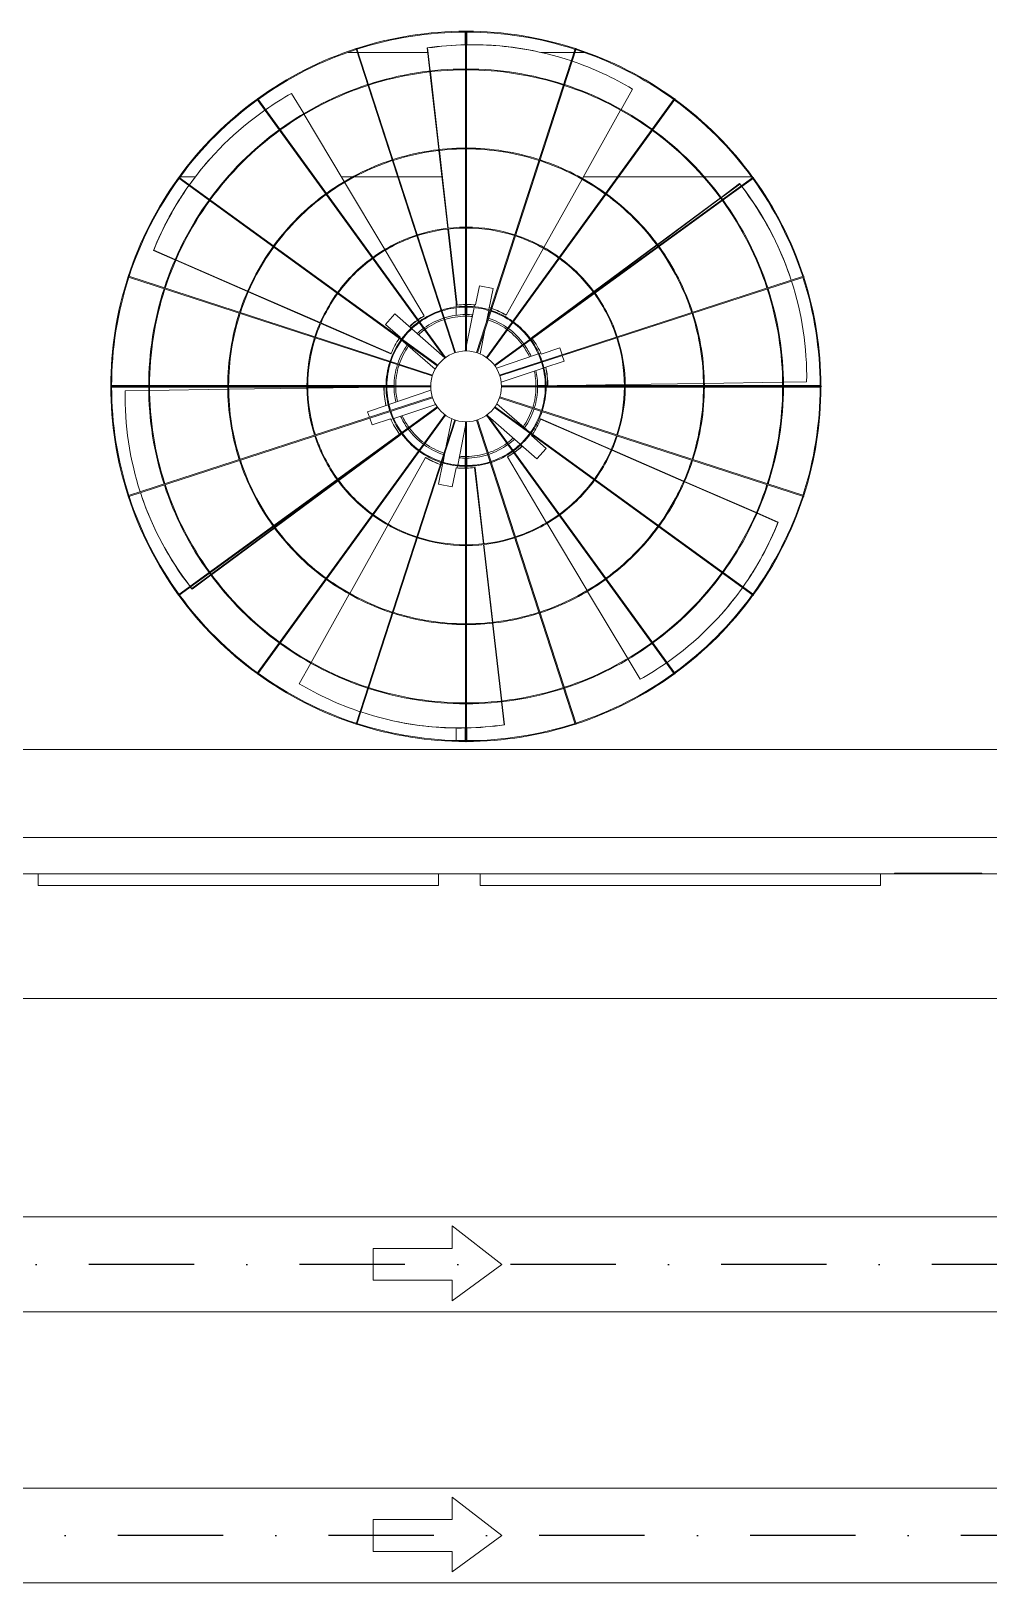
# Model space of a CAD drawing. Header units: millimetres. Extents: x -312439 to 477422, y -331570 to 212570.
# Drawn here: x 348215 to 349370, y 201044 to 202915 of the extents above; entities that cross this region are included whole.
import ezdxf

# ---------------------------------------------------------------- set-up
doc = ezdxf.new("R2010")
doc.units = ezdxf.units.MM
doc.linetypes.add('DASHDOT', pattern=[25.4, 12.7, -6.35, 0, -6.35])
doc.layers.add("MS-110TR'S", color=3, linetype='Continuous', lineweight=5)

msp = doc.modelspace()

# ---------------------------------------------------------------- linework, layer by layer
at = {"color": 7, "linetype": 'Continuous', "lineweight": 0}
msp.add_line((351226.744, 201748.812, 0), (346755.533, 201748.812, 0), dxfattribs=at)
at = {"color": 5, "linetype": 'Continuous', "lineweight": 0}
for p, q in [((351301.752, 201485.312, 0), (346841.366, 201485.312, 0)), ((351301.752, 201371.012, 0), (346841.366, 201371.012, 0)), ((346698.383, 201158.312, 0), (350733.748, 201158.312, 0)), ((350733.748, 201044.012, 0), (346698.383, 201044.012, 0))]:
    msp.add_line(p, q, dxfattribs=at)
at = {"color": 1, "linetype": 'Continuous', "lineweight": 0}
for p, q in [((348722.931, 201474.462, 0), (348722.931, 201447.339, 0)), ((348783.008, 201428.162, 0), (348722.931, 201474.462, 0)), ((348627.611, 201447.339, 0), (348627.611, 201408.985, 0)), ((348722.931, 201447.339, 0), (348627.611, 201447.339, 0)), ((348722.931, 201384.308, 0), (348783.008, 201428.162, 0)), ((348627.611, 201408.985, 0), (348722.931, 201408.985, 0)), ((348722.931, 201408.985, 0), (348722.931, 201384.308, 0))]:
    msp.add_line(p, q, dxfattribs=at)
at = {"color": 6, "linetype": 'DASHDOT', "ltscale": 10}
for p, q in [((350952.954, 201428.162, 0), (342748.87, 201428.162, 0)), ((350733.748, 201101.162, 0), (346698.383, 201101.162, 0))]:
    msp.add_line(p, q, dxfattribs=at)
at = {"color": 4, "linetype": 'Continuous', "lineweight": 0}
for p, q in [((348722.931, 201147.462, 0), (348722.931, 201120.339, 0)), ((348783.008, 201101.162, 0), (348722.931, 201147.462, 0)), ((348627.611, 201120.339, 0), (348627.611, 201081.985, 0)), ((348722.931, 201120.339, 0), (348627.611, 201120.339, 0)), ((348722.931, 201057.308, 0), (348783.008, 201101.162, 0)), ((348627.611, 201081.985, 0), (348722.931, 201081.985, 0)), ((348722.931, 201081.985, 0), (348722.931, 201057.308, 0))]:
    msp.add_line(p, q, dxfattribs=at)
at = {"layer": "MS-110TR'S", "color": 3, "linetype": 'Continuous', "lineweight": 0}
for p, q in [((348738.488, 202913.889, 0), (348738.488, 202898.612, 0)), ((348739.238, 202914.64, 0), (348739.238, 202529.388, 0)), ((348740.238, 202529.388, 0), (348740.238, 202914.64, 0)), ((348740.488, 202898.65, 0), (348740.488, 202913.889, 0)), ((348608.365, 202889.437, 0), (348597.036, 202889.437, 0)), ((348607.031, 202893.542, 0), (348726.081, 202527.146, 0)), ((348607.982, 202893.851, 0), (348727.032, 202527.455, 0)), ((348693.425, 202889.437, 0), (348609.417, 202889.437, 0)), ((348692.808, 202894.827, 0), (348693.402, 202894.708, 0)), ((348696, 202866.923, 0), (348692.808, 202894.827, 0)), ((348693.402, 202894.708, 0), (348696.573, 202866.988, 0)), ((348752.443, 202527.455, 0), (348871.493, 202893.851, 0)), ((348872.444, 202893.542, 0), (348753.395, 202527.146, 0)), ((348821.139, 202891.277, 0), (348820.545, 202891.396, 0)), ((348870.059, 202889.437, 0), (348829.794, 202889.437, 0)), ((348881.939, 202889.437, 0), (348871.11, 202889.437, 0)), ((348706.841, 202772.144, 0), (348696.114, 202865.929, 0)), ((348696.687, 202865.995, 0), (348707.414, 202772.21, 0)), ((348487.815, 202832.623, 0), (348714.261, 202520.947, 0)), ((348488.624, 202833.211, 0), (348715.07, 202521.535, 0)), ((348543.971, 202815.569, 0), (348529.435, 202839.933, 0)), ((348764.406, 202521.535, 0), (348990.851, 202833.211, 0)), ((348765.215, 202520.947, 0), (348991.66, 202832.623, 0)), ((348926.632, 202820.691, 0), (348940.343, 202845.244, 0)), ((348592.848, 202733.644, 0), (348544.483, 202814.71, 0)), ((348880.122, 202737.4, 0), (348926.144, 202819.818, 0)), ((348429.967, 202759.717, 0), (348429.567, 202759.262, 0)), ((348717.682, 202677.365, 0), (348706.955, 202771.151, 0)), ((348707.528, 202771.216, 0), (348718.255, 202677.431, 0)), ((348704.934, 202511.4, 0), (348393.259, 202737.845, 0)), ((348393.847, 202738.654, 0), (348705.522, 202512.209, 0)), ((348413.302, 202739.437, 0), (348395.098, 202739.437, 0)), ((348603.054, 202739.437, 0), (348589.392, 202739.437, 0)), ((348657.103, 202739.437, 0), (348605.169, 202739.437, 0)), ((348710.582, 202739.437, 0), (348658.154, 202739.437, 0)), ((349085.628, 202738.654, 0), (348773.953, 202512.209, 0)), ((348922.721, 202739.437, 0), (348881.26, 202739.437, 0)), ((349025.804, 202739.437, 0), (348923.957, 202739.437, 0)), ((349083.877, 202739.437, 0), (349027.137, 202739.437, 0)), ((349086.216, 202737.845, 0), (349059.991, 202718.792, 0)), ((348641.725, 202651.72, 0), (348593.36, 202732.786, 0)), ((348774.541, 202511.4, 0), (349059.991, 202718.792, 0)), ((348833.612, 202654.109, 0), (348879.635, 202736.527, 0)), ((349047.183, 202714.625, 0), (349069.568, 202731.205, 0)), ((349069.763, 202730.631, 0), (349047.526, 202714.162, 0)), ((349069.568, 202731.205, 0), (349069.763, 202730.631, 0)), ((348970.523, 202657.847, 0), (349046.379, 202714.03, 0)), ((349046.723, 202713.567, 0), (348970.866, 202657.384, 0)), ((348728.286, 202584.66, 0), (348717.796, 202676.372, 0)), ((348718.369, 202676.437, 0), (348728.88, 202584.541, 0)), ((348362.727, 202650.354, 0), (348363.127, 202650.809, 0)), ((348388.673, 202639.086, 0), (348362.727, 202650.354, 0)), ((348363.127, 202650.809, 0), (348388.903, 202639.615, 0)), ((348689.387, 202571.833, 0), (348642.238, 202650.861, 0)), ((348788.137, 202572.671, 0), (348833.125, 202653.236, 0)), ((348893.863, 202601.069, 0), (348969.719, 202657.252, 0)), ((348970.062, 202656.788, 0), (348894.206, 202600.606, 0)), ((348476.174, 202601.085, 0), (348389.59, 202638.688, 0)), ((348389.82, 202639.217, 0), (348476.404, 202601.614, 0)), ((348699.015, 202499.438, 0), (348332.619, 202618.487, 0)), ((348332.928, 202619.438, 0), (348699.324, 202500.389, 0)), ((348755.83, 202607.936, 0), (348751.232, 202584.981, 0)), ((348755.83, 202607.936, 0), (348772.309, 202604.635, 0)), ((348780.151, 202500.389, 0), (349146.548, 202619.438, 0)), ((349146.857, 202618.487, 0), (348780.46, 202499.438, 0)), ((349130.66, 202618.292, 0), (349130.466, 202618.866, 0)), ((348563.676, 202563.085, 0), (348477.092, 202600.687, 0)), ((348477.322, 202601.216, 0), (348563.906, 202563.614, 0)), ((348727.959, 202587.518, 0), (348727.959, 202582.519, 0)), ((348772.309, 202604.635, 0), (348767.223, 202579.244, 0)), ((348818.695, 202545.397, 0), (348893.059, 202600.474, 0)), ((348893.402, 202600.01, 0), (348821.324, 202546.626, 0)), ((348642.693, 202561.487, 0), (348653.791, 202574.108, 0)), ((348653.791, 202574.108, 0), (348673.421, 202556.846, 0)), ((348688.987, 202571.378, 0), (348689.387, 202571.833, 0)), ((348727.959, 202572.539, 0), (348727.959, 202581.511, 0)), ((348728.286, 202584.66, 0), (348728.88, 202584.541, 0)), ((348738.488, 202585.409, 0), (348738.488, 202583.232, 0)), ((348738.488, 202582.232, 0), (348738.488, 202573.304, 0)), ((348738.488, 202573.304, 0), (348739.238, 202573.304, 0)), ((348749.318, 202581.759, 0), (348740.238, 202536.429, 0)), ((348740.238, 202573.304, 0), (348740.488, 202573.304, 0)), ((348740.488, 202583.238, 0), (348740.488, 202585.461, 0)), ((348740.488, 202573.304, 0), (348740.488, 202582.237, 0)), ((348749.987, 202585.102, 0), (348749.515, 202582.744, 0)), ((348767.026, 202578.259, 0), (348763.932, 202562.811, 0)), ((348787.543, 202572.79, 0), (348788.137, 202572.671, 0)), ((348649.079, 202525.995, 0), (348564.593, 202562.686, 0)), ((348564.823, 202563.215, 0), (348649.479, 202526.45, 0)), ((348642.693, 202561.487, 0), (348660.274, 202546.027, 0)), ((348674.175, 202556.183, 0), (348714.252, 202520.941, 0)), ((348762.241, 202554.374, 0), (348756.546, 202525.94, 0)), ((348663.693, 202541.363, 0), (348702.386, 202507.339, 0)), ((348739.238, 202531.437, 0), (348738.826, 202529.381, 0)), ((348818.695, 202545.397, 0), (348818.88, 202544.85, 0)), ((348852.625, 202533.181, 0), (348830.445, 202525.686, 0)), ((348852.625, 202533.181, 0), (348855.44, 202524.852, 0)), ((348649.079, 202525.995, 0), (348649.479, 202526.45, 0)), ((348826.891, 202525.798, 0), (348776.304, 202508.701, 0)), ((348829.929, 202526.824, 0), (348827.843, 202526.119, 0)), ((348858.006, 202517.259, 0), (348833.636, 202509.023, 0)), ((348855.76, 202523.904, 0), (348858.006, 202517.259, 0)), ((348832.685, 202508.702, 0), (348782.116, 202491.612, 0)), ((348311.83, 202487.232, 0), (348697.082, 202487.232, 0)), ((348697.082, 202486.232, 0), (348311.83, 202486.232, 0)), ((348357.041, 202487.732, 0), (348312.331, 202487.732, 0)), ((348312.331, 202485.732, 0), (348357.041, 202485.732, 0)), ((348357.071, 202481.83, 0), (348328.58, 202481.421, 0)), ((348452.438, 202487.732, 0), (348358.041, 202487.732, 0)), ((348358.041, 202485.732, 0), (348452.438, 202485.732, 0)), ((348452.458, 202483.196, 0), (348358.071, 202481.844, 0)), ((348547.835, 202487.732, 0), (348453.438, 202487.732, 0)), ((348453.438, 202485.732, 0), (348547.835, 202485.732, 0)), ((348547.845, 202484.563, 0), (348453.458, 202483.211, 0)), ((348643.234, 202487.732, 0), (348548.835, 202487.732, 0)), ((348548.835, 202485.732, 0), (348629.43, 202485.732, 0)), ((348640.737, 202485.894, 0), (348548.845, 202484.577, 0)), ((348640.931, 202485.32, 0), (348640.737, 202485.894, 0)), ((348640.792, 202485.732, 0), (348643.234, 202485.732, 0)), ((348652.915, 202487.732, 0), (348644.234, 202487.732, 0)), ((348644.234, 202485.732, 0), (348652.915, 202485.732, 0)), ((348646.754, 202464.919, 0), (348697.34, 202482.015, 0)), ((348652.915, 202487.232, 0), (348652.915, 202487.732, 0)), ((348652.915, 202485.732, 0), (348652.915, 202486.232, 0)), ((349167.645, 202487.232, 0), (348782.394, 202487.232, 0)), ((349167.645, 202486.232, 0), (348782.394, 202486.232, 0)), ((348835.241, 202487.732, 0), (348826.06, 202487.732, 0)), ((348826.06, 202487.732, 0), (348826.06, 202487.232, 0)), ((348826.06, 202486.232, 0), (348826.06, 202485.732, 0)), ((348826.06, 202485.732, 0), (348835.241, 202485.732, 0)), ((348838.183, 202487.732, 0), (348836.241, 202487.732, 0)), ((348836.241, 202485.732, 0), (348930.64, 202485.732, 0)), ((348838.044, 202488.144, 0), (348838.238, 202487.57, 0)), ((348838.238, 202487.57, 0), (348930.63, 202488.894, 0)), ((348930.64, 202487.732, 0), (348849.546, 202487.732, 0)), ((348931.63, 202488.908, 0), (349026.018, 202490.26, 0)), ((349026.038, 202487.732, 0), (348931.64, 202487.732, 0)), ((348931.64, 202485.732, 0), (349026.038, 202485.732, 0)), ((349027.018, 202490.275, 0), (349121.405, 202491.627, 0)), ((349121.435, 202487.732, 0), (349027.038, 202487.732, 0)), ((349027.038, 202485.732, 0), (349121.435, 202485.732, 0)), ((349122.405, 202491.641, 0), (349150.395, 202492.042, 0)), ((349166.644, 202487.732, 0), (349122.435, 202487.732, 0)), ((349122.435, 202485.732, 0), (349166.644, 202485.732, 0)), ((348332.619, 202354.977, 0), (348699.015, 202474.026, 0)), ((348699.324, 202473.075, 0), (348332.928, 202354.026, 0)), ((348393.259, 202235.619, 0), (348704.934, 202462.064, 0)), ((348705.522, 202461.255, 0), (348393.847, 202234.81, 0)), ((348705.522, 202461.255, 0), (348420.072, 202253.863, 0)), ((348620.97, 202456.205, 0), (348645.802, 202464.597, 0)), ((348623.265, 202449.413, 0), (348620.97, 202456.205, 0)), ((348652.518, 202447.813, 0), (348703.087, 202464.903, 0)), ((349085.628, 202234.81, 0), (348773.953, 202461.255, 0)), ((348774.541, 202462.064, 0), (349086.216, 202235.619, 0)), ((348812.904, 202434.191, 0), (348776.925, 202465.83, 0)), ((349146.548, 202354.026, 0), (348780.151, 202473.075, 0)), ((349146.857, 202354.977, 0), (348780.46, 202474.026, 0)), ((348487.815, 202140.841, 0), (348714.261, 202452.517, 0)), ((348715.07, 202451.929, 0), (348488.624, 202140.253, 0)), ((348607.031, 202079.922, 0), (348726.081, 202446.318, 0)), ((348727.032, 202446.009, 0), (348607.982, 202079.613, 0)), ((348626.351, 202440.283, 0), (348623.585, 202448.466, 0)), ((348648.53, 202447.778, 0), (348626.351, 202440.283, 0)), ((348649.047, 202446.64, 0), (348651.567, 202447.492, 0)), ((348715.93, 202415.078, 0), (348722.469, 202447.724, 0)), ((348729.668, 202391.756, 0), (348739.238, 202439.531, 0)), ((348739.238, 202058.824, 0), (348739.238, 202444.076, 0)), ((348740.238, 202444.076, 0), (348740.238, 202058.824, 0)), ((348871.493, 202079.613, 0), (348752.443, 202446.009, 0)), ((348753.395, 202446.318, 0), (348872.444, 202079.922, 0)), ((348990.851, 202140.253, 0), (348764.406, 202451.929, 0)), ((348765.215, 202452.517, 0), (348991.66, 202140.841, 0)), ((348805.058, 202417.054, 0), (348766.072, 202451.336, 0)), ((348829.896, 202447.469, 0), (348829.496, 202447.014, 0)), ((348914.572, 202410.066, 0), (348829.496, 202447.014, 0)), ((348829.896, 202447.469, 0), (348914.803, 202410.595, 0)), ((348660.28, 202428.067, 0), (348586.239, 202373.229, 0)), ((348660.28, 202428.067, 0), (348660.194, 202428.322, 0)), ((348818.701, 202427.437, 0), (348836.282, 202411.977, 0)), ((348585.897, 202373.693, 0), (348631.894, 202407.761, 0)), ((348690.838, 202400.793, 0), (348645.97, 202320.442, 0)), ((348691.432, 202400.674, 0), (348690.838, 202400.793, 0)), ((348711.978, 202395.347, 0), (348714.24, 202406.64, 0)), ((348739.238, 202400.16, 0), (348738.488, 202400.16, 0)), ((348738.488, 202400.16, 0), (348738.488, 202391.232, 0)), ((348740.488, 202400.16, 0), (348740.238, 202400.16, 0)), ((348740.488, 202391.227, 0), (348740.488, 202400.16, 0)), ((348789.989, 202402.086, 0), (348789.588, 202401.631, 0)), ((348789.588, 202401.631, 0), (348836.868, 202322.384, 0)), ((348825.184, 202399.356, 0), (348805.813, 202416.39, 0)), ((348836.282, 202411.977, 0), (348825.184, 202399.356, 0)), ((349002.074, 202372.066, 0), (348915.489, 202409.668, 0)), ((348915.72, 202410.197, 0), (349002.304, 202372.594, 0)), ((348706.666, 202368.829, 0), (348711.78, 202394.362, 0)), ((348723.145, 202365.528, 0), (348727.743, 202388.483, 0)), ((348728.988, 202388.362, 0), (348729.471, 202390.771, 0)), ((348738.488, 202390.232, 0), (348738.488, 202388.003, 0)), ((348740.488, 202388.055, 0), (348740.488, 202390.226, 0)), ((348760.613, 202296.972, 0), (348750.095, 202388.923, 0)), ((348750.689, 202388.804, 0), (348750.095, 202388.923, 0)), ((348750.689, 202388.804, 0), (348761.186, 202297.036, 0)), ((348509.236, 202316.915, 0), (348585.093, 202373.098, 0)), ((348585.435, 202372.634, 0), (348509.579, 202316.451, 0)), ((348723.145, 202365.528, 0), (348706.666, 202368.829, 0)), ((349089.575, 202334.065, 0), (349002.991, 202371.667, 0)), ((349003.222, 202372.196, 0), (349089.806, 202334.594, 0)), ((348348.315, 202355.172, 0), (348348.509, 202354.598, 0)), ((349115.848, 202322.655, 0), (349090.493, 202333.667, 0)), ((349090.723, 202334.195, 0), (349116.248, 202323.11, 0)), ((348432.576, 202260.137, 0), (348508.433, 202316.32, 0)), ((348508.775, 202315.856, 0), (348432.919, 202259.673, 0)), ((348645.482, 202319.569, 0), (348599.46, 202237.151, 0)), ((348837.381, 202321.525, 0), (348885.746, 202240.459, 0)), ((349116.248, 202323.11, 0), (349115.848, 202322.655, 0)), ((348771.454, 202202.192, 0), (348760.726, 202295.978, 0)), ((348761.299, 202296.042, 0), (348772.027, 202202.257, 0)), ((348409.213, 202242.833, 0), (348431.772, 202259.542, 0)), ((348432.115, 202259.078, 0), (348409.407, 202242.259, 0)), ((348409.407, 202242.259, 0), (348409.213, 202242.833, 0)), ((348598.972, 202236.278, 0), (348552.95, 202153.86, 0)), ((348886.258, 202239.6, 0), (348934.623, 202158.535, 0)), ((349049.008, 202213.747, 0), (349049.408, 202214.202, 0)), ((348782.295, 202107.413, 0), (348771.567, 202201.199, 0)), ((348772.141, 202201.263, 0), (348782.868, 202107.478, 0)), ((348935.135, 202157.676, 0), (348949.541, 202133.531, 0)), ((348552.462, 202152.987, 0), (348538.633, 202128.22, 0)), ((348785.573, 202078.756, 0), (348782.409, 202106.42, 0)), ((348782.982, 202106.485, 0), (348786.167, 202078.637, 0)), ((348657.836, 202082.187, 0), (348658.43, 202082.068, 0)), ((348727.959, 202074.784, 0), (348727.959, 202059.73, 0)), ((348738.488, 202074.814, 0), (348738.488, 202059.575, 0)), ((348740.488, 202059.575, 0), (348740.488, 202074.852, 0)), ((348786.167, 202078.637, 0), (348785.573, 202078.756, 0)), ((346958.383, 202048.812, 0), (351658.752, 202048.812, 0)), ((351658.752, 201942.812, 0), (346959.383, 201942.812, 0)), ((342257.014, 201898.812, 0), (351659.752, 201898.812, 0)), ((348223.826, 201898.812, 0), (348223.826, 201884.812, 0)), ((348706.338, 201898.812, 0), (348706.338, 201884.812, 0)), ((348756.812, 201898.812, 0), (348756.812, 201884.812, 0)), ((349239.324, 201898.812, 0), (349239.324, 201884.812, 0)), ((349256.465, 201899.812, 0), (349361.67, 201899.812, 0)), ((349256.465, 201898.812, 0), (349256.465, 201899.812, 0)), ((349261.67, 201899.812, 0), (349261.67, 201898.812, 0)), ((349356.465, 201899.812, 0), (349356.465, 201898.812, 0)), ((349361.67, 201898.812, 0), (349361.67, 201899.812, 0)), ((348223.826, 201884.812, 0), (348706.338, 201884.812, 0)), ((348756.812, 201884.812, 0), (349239.324, 201884.812, 0))]:
    msp.add_line(p, q, dxfattribs=at)
msp.add_circle((348739.738, 202486.732, 0), 42.659, dxfattribs=at)
for centre, radius, start, end in [((348739.488, 202486.732, 0), 428.158, 90.024494, 107.917544), ((348739.488, 202486.732, 0), 427.158, 90.033533, 107.901042), ((348739.738, 202914.64, 0), 0.5, 0, 180), ((348739.488, 202486.732, 0), 428.158, 72.030975, 89.908558), ((348739.488, 202486.732, 0), 427.158, 72.035174, 89.899401), ((348739.488, 202486.732, 0), 428.158, 108.018773, 125.932197), ((348739.488, 202486.732, 0), 427.158, 108.035174, 125.905805), ((348607.507, 202893.697, 0), 0.5, 18, 198), ((348871.968, 202893.697, 0), 0.5, 342, 162), ((348739.488, 202486.732, 0), 427.158, 54.039937, 71.901042), ((348739.488, 202486.732, 0), 428.158, 54.03841, 71.905364), ((348739.738, 202486.732, 0), 382.698, 90.074858, 107.925142), ((348739.738, 202486.732, 0), 381.698, 90.075054, 107.924946), ((348739.738, 202486.732, 0), 382.698, 72.074858, 89.925142), ((348739.738, 202486.732, 0), 381.698, 72.075054, 89.924946), ((348739.738, 202486.732, 0), 382.698, 108.074858, 125.925142), ((348739.738, 202486.732, 0), 381.698, 108.075054, 125.924946), ((348739.738, 202486.732, 0), 381.698, 54.075054, 71.924946), ((348739.738, 202486.732, 0), 382.698, 54.074858, 71.925142), ((348739.488, 202486.732, 0), 428.158, 126.013622, 143.951759), ((348739.488, 202486.732, 0), 427.158, 126.039937, 143.913223), ((348488.22, 202832.917, 0), 0.5, 36, 216), ((348991.256, 202832.917, 0), 0.5, 324, 144), ((348739.488, 202486.732, 0), 427.158, 36.047356, 53.905805), ((348739.488, 202486.732, 0), 428.158, 36.046941, 53.907446), ((348739.738, 202486.732, 0), 382.698, 126.074858, 143.925142), ((348739.738, 202486.732, 0), 381.698, 126.075054, 143.924946), ((348739.738, 202486.732, 0), 381.698, 36.075054, 53.924946), ((348739.738, 202486.732, 0), 382.698, 36.074858, 53.925142), ((348739.738, 202486.732, 0), 287.302, 108.099714, 125.900286), ((348739.738, 202486.732, 0), 286.302, 108.100062, 125.899938), ((348739.738, 202486.732, 0), 287.302, 90.099714, 107.900286), ((348739.738, 202486.732, 0), 286.302, 90.100062, 107.899938), ((348739.738, 202486.732, 0), 287.302, 72.099714, 89.900286), ((348739.738, 202486.732, 0), 286.302, 72.100062, 89.899938), ((348739.738, 202486.732, 0), 286.302, 54.100062, 71.899938), ((348739.738, 202486.732, 0), 287.302, 54.099714, 71.900286), ((348739.488, 202486.732, 0), 428.158, 144.008871, 161.974926), ((348739.488, 202486.732, 0), 427.158, 144.047356, 161.922571), ((348393.553, 202738.25, 0), 0.5, 54, 234), ((348739.488, 202486.732, 0), 427.158, 18.056704, 35.913223), ((349085.922, 202738.25, 0), 0.5, 306, 126), ((348739.488, 202486.732, 0), 428.158, 18.056552, 35.913726), ((348739.738, 202486.732, 0), 287.302, 126.099714, 143.900286), ((348739.738, 202486.732, 0), 286.302, 126.100062, 143.899938), ((348739.738, 202486.732, 0), 286.302, 36.100062, 53.899938), ((348739.738, 202486.732, 0), 287.302, 36.099714, 53.900286), ((348739.738, 202486.732, 0), 382.698, 144.074858, 161.925142), ((348739.738, 202486.732, 0), 381.698, 144.075054, 161.924946), ((348739.738, 202486.732, 0), 381.698, 18.075054, 35.924946), ((348739.738, 202486.732, 0), 382.698, 18.074858, 35.925142), ((348739.738, 202486.732, 0), 191.905, 108.149282, 125.850718), ((348739.738, 202486.732, 0), 190.905, 108.150064, 125.849936), ((348739.738, 202486.732, 0), 191.905, 90.149282, 107.850718), ((348739.738, 202486.732, 0), 190.905, 90.150064, 107.849936), ((348739.738, 202486.732, 0), 191.905, 72.149282, 89.850718), ((348739.738, 202486.732, 0), 190.905, 72.150064, 89.849936), ((348739.738, 202486.732, 0), 190.905, 54.150064, 71.849936), ((348739.738, 202486.732, 0), 191.905, 54.149282, 71.850718), ((348739.738, 202486.732, 0), 287.302, 144.099714, 161.900286), ((348739.738, 202486.732, 0), 286.302, 144.100062, 161.899938), ((348739.738, 202486.732, 0), 286.302, 18.100062, 35.899938), ((348739.738, 202486.732, 0), 287.302, 18.099714, 35.900286), ((348739.738, 202486.732, 0), 191.905, 126.149282, 143.850718), ((348739.738, 202486.732, 0), 190.905, 126.150064, 143.849936), ((348739.738, 202486.732, 0), 190.905, 36.150064, 53.849936), ((348739.738, 202486.732, 0), 191.905, 36.149282, 53.850718), ((348739.488, 202486.732, 0), 428.158, 162.004374, 197.995626), ((348739.488, 202486.732, 0), 427.158, 162.056704, 179.932934), ((348332.773, 202618.963, 0), 0.5, 72, 252), ((348739.488, 202486.732, 0), 427.158, 0.067066, 17.922571), ((349146.702, 202618.963, 0), 0.5, 288, 108), ((348739.488, 202486.732, 0), 428.158, 0.06691, 17.922771), ((348739.738, 202486.732, 0), 382.698, 162.074858, 179.925142), ((348739.738, 202486.732, 0), 381.698, 162.075054, 179.924946), ((348739.738, 202486.732, 0), 191.905, 144.149282, 161.850718), ((348739.738, 202486.732, 0), 190.905, 144.150064, 161.849936), ((348739.738, 202486.732, 0), 190.905, 18.150064, 35.849936), ((348739.738, 202486.732, 0), 191.905, 18.149282, 35.850718), ((348739.738, 202486.732, 0), 381.698, 0.075054, 17.924946), ((348739.738, 202486.732, 0), 382.698, 0.074858, 17.925142), ((348739.738, 202486.732, 0), 287.302, 162.099714, 179.900286), ((348739.738, 202486.732, 0), 286.302, 162.100062, 179.899938), ((348739.738, 202486.732, 0), 96.508, 108.296845, 125.703155), ((348739.738, 202486.732, 0), 95.508, 108.299953, 125.700047), ((348739.488, 202486.732, 0), 86.578, 108.173543, 125.535257), ((348739.738, 202486.732, 0), 96.508, 90.296845, 107.703155), ((348739.738, 202486.732, 0), 95.508, 90.299953, 107.700047), ((348739.488, 202486.732, 0), 86.578, 90.165445, 107.511756), ((348739.488, 202486.732, 0), 84.578, 90.169358, 107.500211), ((348739.738, 202486.732, 0), 96.508, 72.296845, 89.703155), ((348739.738, 202486.732, 0), 95.508, 72.299953, 89.700047), ((348739.488, 202486.732, 0), 86.578, 84.656808, 89.503658), ((348739.488, 202486.732, 0), 84.578, 84.798838, 89.491921), ((348739.488, 202486.732, 0), 86.578, 72.173543, 72.689414), ((348739.488, 202486.732, 0), 86.578, 54.197043, 71.511756), ((348739.738, 202486.732, 0), 95.508, 54.299953, 71.700047), ((348739.738, 202486.732, 0), 96.508, 54.296845, 71.703155), ((348739.738, 202486.732, 0), 286.302, 0.100062, 17.899938), ((348739.738, 202486.732, 0), 287.302, 0.099714, 17.900286), ((348739.738, 202486.732, 0), 96.508, 126.296845, 143.703155), ((348739.738, 202486.732, 0), 95.508, 126.299953, 143.700047), ((348739.488, 202486.732, 0), 86.578, 126.197043, 132.689414), ((348739.488, 202486.732, 0), 84.578, 126.201702, 132.547384), ((348739.488, 202486.732, 0), 84.578, 108.177647, 125.524267), ((348739.488, 202486.732, 0), 84.578, 72.177647, 72.547384), ((348739.488, 202486.732, 0), 84.578, 54.201702, 71.500211), ((348739.488, 202486.732, 0), 84.578, 36.23917, 53.524267), ((348739.488, 202486.732, 0), 86.578, 36.233645, 53.535257), ((348739.738, 202486.732, 0), 95.508, 36.299953, 53.700047), ((348739.738, 202486.732, 0), 96.508, 36.296845, 53.703155), ((348739.738, 202486.732, 0), 191.905, 162.149282, 179.850718), ((348739.738, 202486.732, 0), 190.905, 162.150064, 179.849936), ((348739.738, 202486.732, 0), 96.508, 144.296845, 161.703155), ((348739.738, 202486.732, 0), 95.508, 144.299953, 161.700047), ((348739.488, 202486.732, 0), 86.578, 144.656808, 161.617982), ((348739.488, 202486.732, 0), 84.578, 144.798838, 161.608948), ((348739.488, 202486.732, 0), 84.578, 24.798838, 35.561735), ((348739.488, 202486.732, 0), 86.578, 24.656808, 35.57186), ((348739.738, 202486.732, 0), 95.508, 18.299953, 35.700047), ((348739.738, 202486.732, 0), 96.508, 18.296845, 35.703155), ((348739.738, 202486.732, 0), 190.905, 0.150064, 17.849936), ((348739.738, 202486.732, 0), 191.905, 0.149282, 17.850718), ((348739.738, 202486.732, 0), 96.508, 162.296845, 179.703155), ((348739.738, 202486.732, 0), 95.508, 162.299953, 179.700047), ((348739.488, 202486.732, 0), 86.578, 162.279766, 179.669108), ((348739.488, 202486.732, 0), 84.578, 162.286382, 179.661283), ((348739.738, 202486.732, 0), 95.508, 0.299953, 17.700047), ((348739.738, 202486.732, 0), 96.508, 0.296845, 17.703155), ((348739.488, 202486.732, 0), 84.578, 0.338717, 12.547384), ((348739.488, 202486.732, 0), 86.578, 0.330892, 12.689414), ((348311.83, 202486.732, 0), 0.5, 90, 270), ((348739.488, 202486.732, 0), 427.158, 180.067066, 197.943296), ((348739.738, 202486.732, 0), 382.698, 180.074858, 197.925142), ((348739.738, 202486.732, 0), 381.698, 180.075054, 197.924946), ((348739.738, 202486.732, 0), 287.302, 180.099714, 197.900286), ((348739.738, 202486.732, 0), 286.302, 180.100062, 197.899938), ((348739.738, 202486.732, 0), 191.905, 180.149282, 197.850718), ((348739.738, 202486.732, 0), 190.905, 180.150064, 197.849936), ((348739.738, 202486.732, 0), 96.508, 180.296845, 197.703155), ((348739.738, 202486.732, 0), 95.508, 180.299953, 197.700047), ((348739.488, 202486.732, 0), 86.578, 180.330892, 192.689414), ((348739.488, 202486.732, 0), 84.578, 180.338717, 192.547384), ((348739.488, 202486.732, 0), 84.578, 342.391052, 359.661283), ((348739.488, 202486.732, 0), 86.578, 342.382018, 359.669108), ((348739.738, 202486.732, 0), 95.508, 342.299953, 359.700047), ((348739.738, 202486.732, 0), 96.508, 342.296845, 359.703155), ((348739.738, 202486.732, 0), 190.905, 342.150064, 359.849936), ((348739.738, 202486.732, 0), 191.905, 342.149282, 359.850718), ((348739.738, 202486.732, 0), 286.302, 342.100062, 359.899938), ((348739.738, 202486.732, 0), 287.302, 342.099714, 359.900286), ((348739.738, 202486.732, 0), 381.698, 342.075054, 359.924946), ((348739.738, 202486.732, 0), 382.698, 342.074858, 359.925142), ((348739.488, 202486.732, 0), 427.158, 342.077429, 359.932934), ((348739.488, 202486.732, 0), 428.158, 342.077229, 359.93309), ((349167.645, 202486.732, 0), 0.5, 270, 90), ((348739.738, 202486.732, 0), 96.508, 198.296845, 215.703155), ((348739.738, 202486.732, 0), 95.508, 198.299953, 215.700047), ((348739.488, 202486.732, 0), 84.578, 324.798838, 341.713618), ((348739.488, 202486.732, 0), 86.578, 324.656808, 341.720234), ((348739.738, 202486.732, 0), 95.508, 324.299953, 341.700047), ((348739.738, 202486.732, 0), 96.508, 324.296845, 341.703155), ((348739.488, 202486.732, 0), 86.578, 204.656808, 215.766355), ((348739.488, 202486.732, 0), 84.578, 204.798838, 215.76083), ((348739.738, 202486.732, 0), 191.905, 198.149282, 215.850718), ((348739.738, 202486.732, 0), 190.905, 198.150064, 215.849936), ((348739.738, 202486.732, 0), 96.508, 216.296845, 233.703155), ((348739.738, 202486.732, 0), 95.508, 216.299953, 233.700047), ((348739.488, 202486.732, 0), 86.578, 216.42814, 233.802957), ((348739.488, 202486.732, 0), 84.578, 216.438265, 233.798298), ((348739.488, 202486.732, 0), 84.578, 306.475733, 312.547384), ((348739.488, 202486.732, 0), 86.578, 306.464743, 312.689414), ((348739.738, 202486.732, 0), 95.508, 306.299953, 323.700047), ((348739.738, 202486.732, 0), 96.508, 306.296845, 323.703155), ((348739.738, 202486.732, 0), 190.905, 324.150064, 341.849936), ((348739.738, 202486.732, 0), 191.905, 324.149282, 341.850718), ((348739.738, 202486.732, 0), 96.508, 234.296845, 251.703155), ((348739.738, 202486.732, 0), 95.508, 234.299953, 251.700047), ((348739.488, 202486.732, 0), 86.578, 234.464743, 251.826457), ((348739.488, 202486.732, 0), 84.578, 234.475733, 251.822353), ((348739.488, 202486.732, 0), 86.578, 252.488244, 252.689414), ((348739.488, 202486.732, 0), 84.578, 252.499789, 252.547384), ((348739.488, 202486.732, 0), 86.578, 264.656808, 269.834555), ((348739.488, 202486.732, 0), 84.578, 264.798838, 269.830642), ((348739.488, 202486.732, 0), 84.578, 270.508079, 287.822353), ((348739.488, 202486.732, 0), 86.578, 270.496342, 287.826457), ((348739.488, 202486.732, 0), 84.578, 288.499789, 305.798298), ((348739.488, 202486.732, 0), 86.578, 288.488244, 305.802957), ((348739.738, 202486.732, 0), 95.508, 288.299953, 305.700047), ((348739.738, 202486.732, 0), 96.508, 288.296845, 305.703155), ((348739.738, 202486.732, 0), 287.302, 198.099714, 215.900286), ((348739.738, 202486.732, 0), 286.302, 198.100062, 215.899938), ((348739.738, 202486.732, 0), 96.508, 252.296845, 269.703155), ((348739.738, 202486.732, 0), 95.508, 252.299953, 269.700047), ((348739.738, 202486.732, 0), 95.508, 270.299953, 287.700047), ((348739.738, 202486.732, 0), 96.508, 270.296845, 287.703155), ((348739.738, 202486.732, 0), 286.302, 324.100062, 341.899938), ((348739.738, 202486.732, 0), 287.302, 324.099714, 341.900286), ((348739.738, 202486.732, 0), 382.698, 198.074858, 215.925142), ((348739.738, 202486.732, 0), 381.698, 198.075054, 215.924946), ((348739.738, 202486.732, 0), 191.905, 216.149282, 233.850718), ((348739.738, 202486.732, 0), 190.905, 216.150064, 233.849936), ((348739.738, 202486.732, 0), 190.905, 306.150064, 323.849936), ((348739.738, 202486.732, 0), 191.905, 306.149282, 323.850718), ((348739.738, 202486.732, 0), 381.698, 324.075054, 341.924946), ((348739.738, 202486.732, 0), 382.698, 324.074858, 341.925142), ((348332.773, 202354.501, 0), 0.5, 108, 288), ((348739.488, 202486.732, 0), 428.158, 198.025074, 215.991129), ((348739.488, 202486.732, 0), 427.158, 198.077429, 215.952644), ((348739.488, 202486.732, 0), 427.158, 324.086777, 341.943296), ((348739.488, 202486.732, 0), 428.158, 324.086274, 341.943448), ((349146.702, 202354.501, 0), 0.5, 252, 72), ((348739.738, 202486.732, 0), 191.905, 234.149282, 251.850718), ((348739.738, 202486.732, 0), 190.905, 234.150064, 251.849936), ((348739.738, 202486.732, 0), 190.905, 288.150064, 305.849936), ((348739.738, 202486.732, 0), 191.905, 288.149282, 305.850718), ((348739.738, 202486.732, 0), 287.302, 216.099714, 233.900286), ((348739.738, 202486.732, 0), 286.302, 216.100062, 233.899938), ((348739.738, 202486.732, 0), 286.302, 306.100062, 323.899938), ((348739.738, 202486.732, 0), 287.302, 306.099714, 323.900286), ((348739.738, 202486.732, 0), 191.905, 252.149282, 269.850718), ((348739.738, 202486.732, 0), 190.905, 252.150064, 269.849936), ((348739.738, 202486.732, 0), 190.905, 270.150064, 287.849936), ((348739.738, 202486.732, 0), 191.905, 270.149282, 287.850718), ((348739.738, 202486.732, 0), 382.698, 216.074858, 233.925142), ((348739.738, 202486.732, 0), 381.698, 216.075054, 233.924946), ((348739.738, 202486.732, 0), 287.302, 234.099714, 251.900286), ((348739.738, 202486.732, 0), 286.302, 234.100062, 251.899938), ((348739.738, 202486.732, 0), 286.302, 288.100062, 305.899938), ((348739.738, 202486.732, 0), 287.302, 288.099714, 305.900286), ((348739.738, 202486.732, 0), 381.698, 306.075054, 323.924946), ((348739.738, 202486.732, 0), 382.698, 306.074858, 323.925142), ((348393.553, 202235.214, 0), 0.5, 126, 306), ((348739.488, 202486.732, 0), 428.158, 216.048241, 233.986378), ((348739.488, 202486.732, 0), 427.158, 216.086777, 233.960063), ((348739.488, 202486.732, 0), 427.158, 306.094195, 323.952644), ((348739.488, 202486.732, 0), 428.158, 306.092554, 323.953059), ((349085.922, 202235.214, 0), 0.5, 234, 54), ((348739.738, 202486.732, 0), 287.302, 252.099714, 269.900286), ((348739.738, 202486.732, 0), 286.302, 252.100062, 269.899938), ((348739.738, 202486.732, 0), 286.302, 270.100062, 287.899938), ((348739.738, 202486.732, 0), 287.302, 270.099714, 287.900286), ((348739.738, 202486.732, 0), 382.698, 234.074858, 251.925142), ((348739.738, 202486.732, 0), 381.698, 234.075054, 251.924946), ((348739.738, 202486.732, 0), 381.698, 288.075054, 305.924946), ((348739.738, 202486.732, 0), 382.698, 288.074858, 305.925142), ((348488.22, 202140.547, 0), 0.5, 144, 324), ((348739.488, 202486.732, 0), 428.158, 234.067803, 251.981227), ((348739.488, 202486.732, 0), 427.158, 234.094195, 251.964826), ((348739.488, 202486.732, 0), 427.158, 288.098958, 305.960063), ((348739.488, 202486.732, 0), 428.158, 288.094636, 305.96159), ((348991.256, 202140.547, 0), 0.5, 216, 36), ((348739.738, 202486.732, 0), 382.698, 252.074858, 269.925142), ((348739.738, 202486.732, 0), 381.698, 252.075054, 269.924946), ((348739.738, 202486.732, 0), 381.698, 270.075054, 287.924946), ((348739.738, 202486.732, 0), 382.698, 270.074858, 287.925142), ((348607.507, 202079.767, 0), 0.5, 162, 342), ((348739.488, 202486.732, 0), 428.158, 252.082456, 269.975506), ((348739.488, 202486.732, 0), 427.158, 252.098958, 269.966467), ((348739.488, 202486.732, 0), 428.158, 270.091442, 287.969025), ((348739.488, 202486.732, 0), 427.158, 270.100599, 287.964826), ((348871.968, 202079.767, 0), 0.5, 198, 18), ((348739.738, 202058.824, 0), 0.5, 180, 0)]:
    msp.add_arc(centre, radius, start, end, dxfattribs=at)
for centre, major_axis, start_param, end_param in [((348739.488, 202486.732, 0), (81.057, 404.664), 0.2078073, 0.32590727), ((348740.082, 202486.613, 0), (81.057, 404.664), 0.20931516, 0.32590727), ((348740.082, 202486.613, 0), (81.057, 404.664), 6.16322366, 6.48996283), ((348739.488, 202486.732, 0), (81.057, 404.664), 0, 0.20526967), ((348740.082, 202486.613, 0), (81.057, 404.664), 5.95727804, 6.16068281), ((348739.888, 202487.187, 0), (-309.921, 272.53), 5.95727804, 6.05118317), ((348739.888, 202487.187, 0), (-309.921, 272.53), 6.05371958, 6.38060415), ((348739.488, 202486.732, 0), (-309.921, 272.53), 0, 0.09588536), ((348739.488, 202486.732, 0), (-309.921, 272.53), 0.09842683, 0.32590727), ((348739.888, 202487.187, 0), (-309.921, 272.53), 0.09996031, 0.32590727), ((348739.488, 202486.732, 0), (390.978, 132.134), 0.3172674, 0.32590727), ((348739.682, 202486.158, 0), (390.978, 132.134), 0.31873174, 0.32590727), ((348739.682, 202486.158, 0), (390.978, 132.134), 6.27347339, 6.59938579), ((348739.488, 202486.732, 0), (390.978, 132.134), 0, 0.31473615), ((348739.682, 202486.158, 0), (390.978, 132.134), 5.95727804, 6.27093083), ((348739.888, 202487.187, 0), (-74.37, 65.397), 5.95727804, 6.0502913), ((348739.488, 202486.732, 0), (-74.37, 65.397), 5.95727804, 6.04404185), ((348740.082, 202486.613, 0), (19.451, 97.105), 0.21610048, 0.32590727), ((348740.082, 202486.613, 0), (19.451, 97.105), 0.08898637, 0.20552527), ((348739.488, 202486.732, 0), (19.451, 97.105), 6.16380472, 6.18740867), ((348740.082, 202486.613, 0), (19.451, 97.105), 6.17017799, 6.19385728), ((348739.488, 202486.732, 0), (19.451, 97.105), 5.95727804, 6.15321616), ((348740.082, 202486.613, 0), (19.451, 97.105), 5.95727804, 6.15958939), ((348739.888, 202487.187, 0), (-74.37, 65.397), 6.06086145, 6.19385728), ((348739.488, 202486.732, 0), (-74.37, 65.397), 6.05461193, 6.18740867), ((348739.888, 202487.187, 0), (-74.37, 65.397), 0.10765943, 0.32590727), ((348739.888, 202487.187, 0), (-74.37, 65.397), 0.08898637, 0.09706817), ((348739.682, 202486.158, 0), (93.82, 31.707), 0.08898637, 0.31565174), ((348739.488, 202486.732, 0), (93.82, 31.707), 5.95727804, 6.18740867), ((348739.682, 202486.158, 0), (93.82, 31.707), 5.95727804, 6.19385728), ((348739.294, 202487.306, 0), (-390.978, -132.134), 5.95727804, 6.27132368), ((348739.294, 202487.306, 0), (-93.82, -31.707), 5.95727804, 6.19385728), ((348739.488, 202486.732, 0), (-93.82, -31.707), 5.95727804, 6.18740867), ((348739.294, 202487.306, 0), (-93.82, -31.707), 0.08898637, 0.31875187), ((348739.087, 202486.277, 0), (74.37, -65.397), 0.11077229, 0.32590727), ((348739.087, 202486.277, 0), (74.37, -65.397), 0.08898637, 0.10018082), ((348738.893, 202486.851, 0), (-19.451, -97.105), 5.95727804, 6.16462452), ((348739.488, 202486.732, 0), (-19.451, -97.105), 5.95727804, 6.15825136), ((348739.087, 202486.277, 0), (74.37, -65.397), 5.95727804, 6.05456696), ((348739.488, 202486.732, 0), (74.37, -65.397), 5.95727804, 6.04831757), ((348739.488, 202486.732, 0), (74.37, -65.397), 6.05888766, 6.18740867), ((348739.087, 202486.277, 0), (74.37, -65.397), 6.0651374, 6.19385728), ((348738.893, 202486.851, 0), (-19.451, -97.105), 6.17521346, 6.19385728), ((348739.488, 202486.732, 0), (-19.451, -97.105), 6.16883991, 6.18740867), ((348738.893, 202486.851, 0), (-19.451, -97.105), 0.08898637, 0.21081282), ((348738.893, 202486.851, 0), (-19.451, -97.105), 0.22138839, 0.32590727), ((348739.294, 202487.306, 0), (-390.978, -132.134), 6.27386624, 6.60012971), ((348739.488, 202486.732, 0), (-390.978, -132.134), 0, 0.31548007), ((348739.087, 202486.277, 0), (309.921, -272.53), 0.10070723, 0.32590727), ((348739.488, 202486.732, 0), (309.921, -272.53), 0.09917375, 0.32590727), ((348739.488, 202486.732, 0), (-390.978, -132.134), 0.31801132, 0.32590727), ((348739.294, 202487.306, 0), (-390.978, -132.134), 0.31947566, 0.32590727), ((348739.087, 202486.277, 0), (309.921, -272.53), 6.05474559, 6.38135106), ((348739.488, 202486.732, 0), (309.921, -272.53), 0, 0.09663228), ((348739.087, 202486.277, 0), (309.921, -272.53), 5.95727804, 6.05220917), ((348738.893, 202486.851, 0), (-81.057, -404.664), 5.95727804, 6.16189106), ((348738.893, 202486.851, 0), (-81.057, -404.664), 6.16443191, 6.49123165), ((348739.488, 202486.732, 0), (-81.057, -404.664), 0, 0.20653849), ((348738.893, 202486.851, 0), (-81.057, -404.664), 0.21058398, 0.32590727), ((348739.488, 202486.732, 0), (-81.057, -404.664), 0.20907612, 0.32590727)]:
    msp.add_ellipse(centre, major_axis=major_axis, ratio=0.95299045, start_param=start_param, end_param=end_param, dxfattribs=at)

doc.saveas('drawing.dxf')
